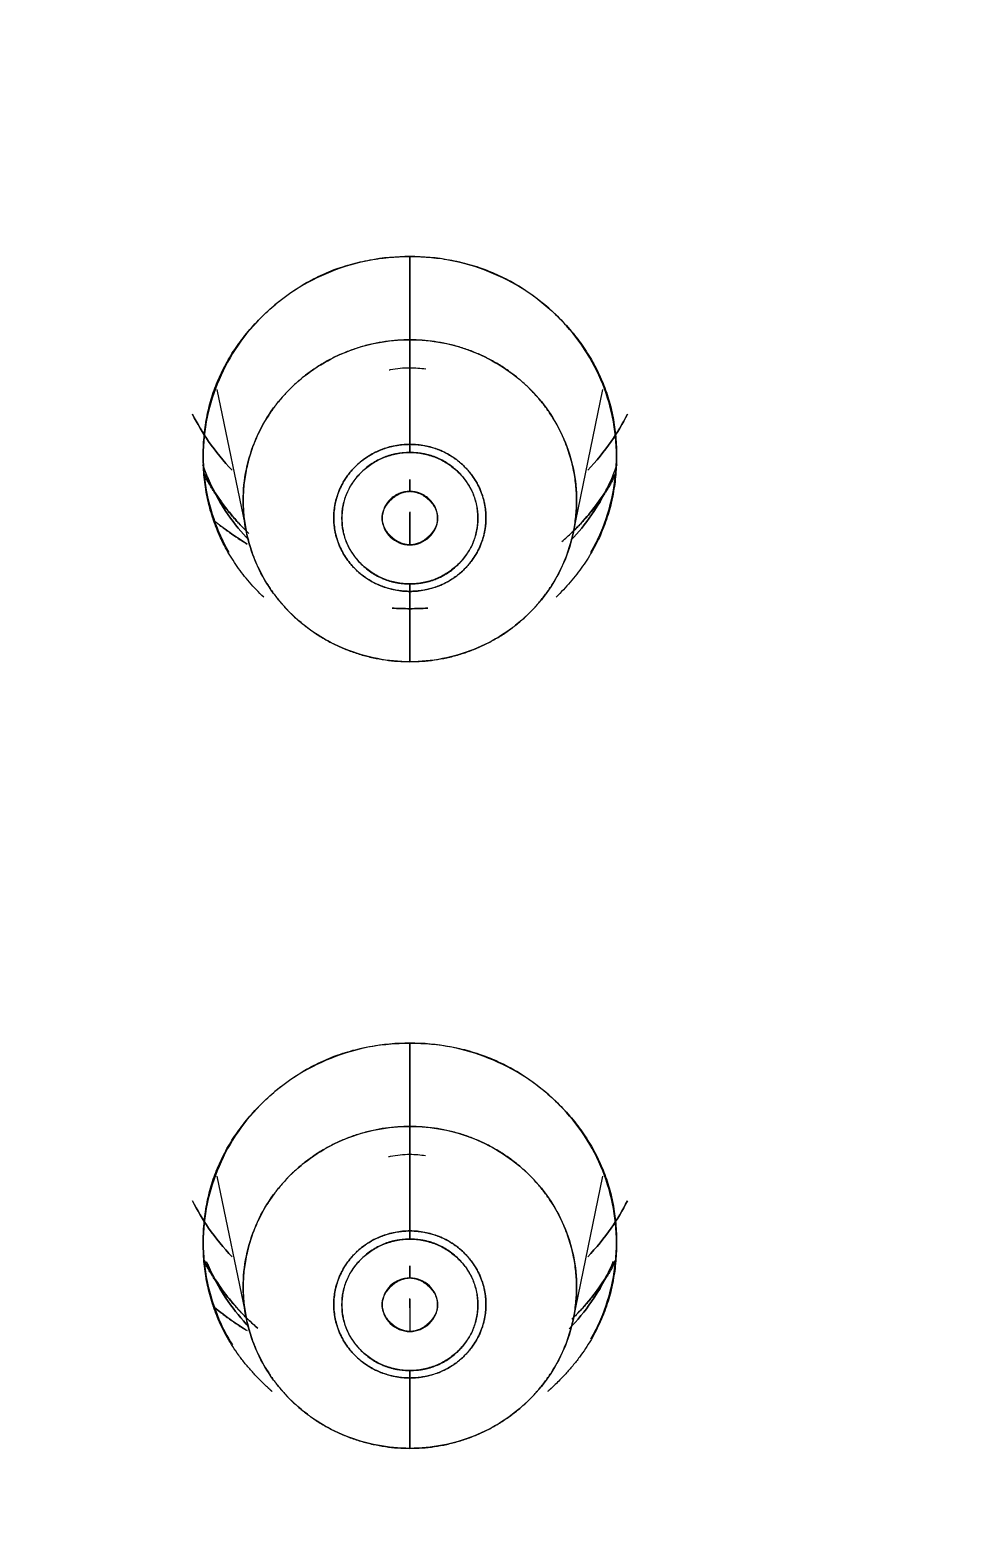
# Model space of a CAD drawing. Header units: inches. Extents: x 1105 to 1525, y -292 to 302.
# Drawn here: x 1216.62 to 1224.23, y -8.51 to 3.54 of the extents above; entities that cross this region are included whole.
import ezdxf

# ---------------------------------------------------------------- set-up
doc = ezdxf.new("R2010")
doc.units = ezdxf.units.IN
doc.header["$LTSCALE"] = 2.42
doc.header["$MEASUREMENT"] = 0
doc.header["$PDMODE"] = 3
doc.header["$PDSIZE"] = 0.3125
doc.layers.get('0').update_dxf_attribs({"linetype": 'CONTINUOUS'})
doc.layers.get('Defpoints').update_dxf_attribs({"linetype": 'CONTINUOUS'})
doc.layers.add('DIM', color=3, linetype='CONTINUOUS', lineweight=18)
doc.styles.get("Standard").update_dxf_attribs({"font": 'arial.ttf', "width": 0.8})
doc.dimstyles.new('ISO-25', dxfattribs={"dimtxt": 5, "dimasz": 2.5, "dimexe": 1.25, "dimexo": 0.625, "dimgap": 2, "dimtad": 1, "dimtih": 1, "dimtoh": 1, "dimdec": 1, "dimdsep": 46, "dimtxsty": 'Standard', "dimcen": 0, "dimclrd": 3, "dimclre": 3, "dimclrt": 4, "dimadec": 0, "dimazin": 0, "dimtfac": 1, "dimtdec": 1, "dimtmove": 0, "dimatfit": 3, "dimfxl": 1, "dimarcsym": 0})

# ---------------------------------------------------------------- blocks, each defined once
blk = doc.blocks.new('*D1')
at = {"layer": 'Defpoints', "color": 0, "transparency": 16777216}
for p in [(1211.201, 101.815), (1211.201, -172.578), (1309.638, -172.578)]:
    blk.add_point(p, dxfattribs=at)
at = {"layer": 'DIM', "color": 3, "lineweight": -2, "transparency": 16777216}
for p, q in [((1211.826, 101.815), (1310.888, 101.815)), ((1309.638, 96.815), (1309.638, -30.872)), ((1309.638, -167.578), (1309.638, -39.892)), ((1211.826, -172.578), (1310.888, -172.578))]:
    blk.add_line(p, q, dxfattribs=at)
at = {"layer": 'DIM', "color": 3, "transparency": 16777216}
for points in [[(1308.805, 96.815), (1310.472, 96.815), (1309.638, 101.815)], [(1308.805, -167.578), (1310.472, -167.578), (1309.638, -172.578)]]:
    blk.add_solid(points, dxfattribs=at)
at = {"layer": 'DIM', "color": 4, "transparency": 16777216, "insert": (1309.638, -35.382), "char_height": 5, "attachment_point": 5}
blk.add_mtext('274.4', dxfattribs=at)

msp = doc.modelspace()

# ---------------------------------------------------------------- linework, layer by layer
at = {"linetype": 'Continuous', "lineweight": 18, "extrusion": (0, 1, 0)}
for p, q in [((1218.137, 0.625), (1218.376, -0.532)), ((1221.025, -0.532), (1221.264, 0.625)), ((1219.701, -0.366), (1219.701, -0.373)), ((1219.701, -0.373), (1219.701, -0.371)), ((1218.137, -5.75), (1218.376, -6.907)), ((1221.025, -6.907), (1221.264, -5.75)), ((1219.701, -6.748), (1219.701, -6.741)), ((1219.701, -6.746), (1219.701, -6.748))]:
    msp.add_line(p, q, dxfattribs=at)
at = {"linetype": 'Continuous', "lineweight": 18}
for points, degree, knots in [([(1195.817, 93.394), (1202.015, 94.846), (1208.388, 95.111), (1213.318, 95.316), (1218.223, 94.804), (1224.622, 94.135), (1230.757, 92.275), (1238.11, 90.045), (1244.729, 86.221), (1251.525, 82.295), (1257.155, 76.908), (1262.782, 71.525), (1266.914, 64.997), (1271.044, 58.472), (1273.44, 51.181), (1275.835, 43.891), (1276.356, 36.257), (1276.877, 28.632), (1275.497, 21.105), (1274.115, 13.574), (1270.908, 6.579), (1268.052, 0.347), (1263.883, -5.15), (1257.961, -12.96), (1249.886, -18.696), (1244.869, -22.26), (1239.241, -24.844)], 2, [0, 0, 0, 0.125, 0.125, 0.1875, 0.1875, 0.25, 0.25, 0.3125, 0.3125, 0.375, 0.375, 0.4375, 0.4375, 0.5, 0.5, 0.5625, 0.5625, 0.625, 0.625, 0.6875, 0.6875, 0.75, 0.75, 0.875, 0.875, 1, 1, 1]), ([(1239.241, -24.844), (1239.945, -24.521), (1241.272, -23.883), (1243.174, -22.889), (1245.001, -21.861), (1246.885, -20.721), (1248.901, -19.401), (1251.067, -17.862), (1253.381, -16.063), (1255.852, -13.947), (1258.478, -11.445), (1261.219, -8.502), (1263.993, -5.097), (1266.701, -1.233), (1269.256, 3.091), (1271.566, 7.863), (1273.516, 12.997), (1275.013, 18.357), (1276.016, 23.822), (1276.519, 29.339), (1276.519, 34.879), (1276.016, 40.4), (1275.013, 45.856), (1273.519, 51.206), (1271.546, 56.409), (1269.108, 61.424), (1266.224, 66.213), (1262.916, 70.741), (1259.21, 74.971), (1255.137, 78.868), (1250.725, 82.407), (1245.994, 85.568), (1241.004, 88.308), (1235.91, 90.561), (1230.9, 92.3), (1226.102, 93.564), (1221.565, 94.42), (1217.342, 94.931), (1213.501, 95.163), (1210.069, 95.186), (1207.014, 95.06), (1204.285, 94.831), (1201.84, 94.532), (1199.657, 94.187), (1197.676, 93.811), (1196.425, 93.537), (1195.817, 93.394)], 3, [0, 0, 0, 0, 0.012202, 0.023189, 0.033858, 0.045296, 0.057999, 0.071972, 0.087381, 0.104481, 0.123651, 0.145097, 0.168608, 0.193819, 0.220656, 0.249232, 0.279085, 0.309194, 0.339088, 0.368937, 0.398843, 0.428755, 0.458652, 0.488547, 0.518447, 0.548347, 0.57824, 0.608136, 0.638049, 0.667943, 0.697772, 0.727718, 0.757896, 0.787508, 0.81533, 0.841142, 0.865293, 0.887639, 0.907732, 0.925508, 0.941345, 0.955585, 0.96839, 0.979913, 0.990205, 1, 1, 1, 1]), ([(1195.887, 93.19), (1196.492, 93.332), (1197.738, 93.605), (1199.71, 93.979), (1201.883, 94.322), (1204.316, 94.62), (1207.033, 94.848), (1210.074, 94.973), (1213.49, 94.95), (1217.314, 94.719), (1221.518, 94.21), (1226.034, 93.358), (1230.81, 92.1), (1235.796, 90.369), (1240.867, 88.127), (1245.834, 85.4), (1250.543, 82.252), (1254.935, 78.73), (1258.989, 74.851), (1262.678, 70.64), (1265.971, 66.134), (1268.842, 61.366), (1271.269, 56.374), (1273.233, 51.195), (1274.72, 45.87), (1275.718, 40.438), (1276.219, 34.943), (1276.219, 29.429), (1275.719, 23.937), (1274.72, 18.497), (1273.23, 13.162), (1271.289, 8.051), (1268.99, 3.302), (1266.446, -1.003), (1263.75, -4.849), (1260.989, -8.238), (1258.26, -11.168), (1255.647, -13.658), (1253.187, -15.765), (1250.884, -17.555), (1248.728, -19.088), (1246.721, -20.401), (1244.846, -21.536), (1243.027, -22.56), (1241.133, -23.549), (1239.813, -24.184), (1239.113, -24.505)], 3, [0, 0, 0, 0, 0.009795, 0.020087, 0.03161, 0.044415, 0.058655, 0.074492, 0.092268, 0.112361, 0.134707, 0.158858, 0.18467, 0.212492, 0.242104, 0.272282, 0.302228, 0.332057, 0.361951, 0.391864, 0.42176, 0.451653, 0.481553, 0.511453, 0.541348, 0.571245, 0.601157, 0.631063, 0.660912, 0.690806, 0.720915, 0.750768, 0.779344, 0.806181, 0.831392, 0.854903, 0.876349, 0.895519, 0.912619, 0.928028, 0.942001, 0.954704, 0.966142, 0.976811, 0.987798, 1, 1, 1, 1]), ([(1238.926, -24.204), (1244.594, -21.601), (1249.636, -17.993), (1253.679, -15.099), (1257.214, -11.632), (1261.748, -7.184), (1265.281, -1.952), (1269.377, 4.114), (1271.926, 10.932), (1274.313, 17.314), (1275.221, 24.04), (1276.204, 31.32), (1275.41, 38.624), (1274.478, 47.195), (1271.171, 55.203), (1268.094, 62.655), (1263.166, 69.11), (1259.017, 74.545), (1253.753, 79.002), (1248.176, 83.723), (1241.629, 87.101), (1235.346, 90.344), (1228.485, 92.185), (1218.496, 94.865), (1208.135, 94.39), (1201.98, 94.108), (1195.989, 92.705)], 2, [0, 0, 0, 0.125, 0.125, 0.1875, 0.1875, 0.25, 0.25, 0.3125, 0.3125, 0.375, 0.375, 0.4375, 0.4375, 0.5, 0.5, 0.5625, 0.5625, 0.625, 0.625, 0.6875, 0.6875, 0.75, 0.75, 0.875, 0.875, 1, 1, 1]), ([(1195.989, 92.705), (1196.681, 92.867), (1198.001, 93.154), (1199.941, 93.514), (1201.848, 93.812), (1203.864, 94.068), (1206.081, 94.278), (1208.538, 94.424), (1211.258, 94.481), (1214.287, 94.415), (1217.665, 94.179), (1221.39, 93.718), (1225.413, 92.977), (1229.663, 91.91), (1234.077, 90.476), (1238.587, 88.642), (1243.083, 86.403), (1247.409, 83.81), (1251.422, 80.959), (1255.075, 77.927), (1258.424, 74.708), (1261.577, 71.202), (1264.604, 67.271), (1267.483, 62.819), (1270.107, 57.845), (1272.33, 52.456), (1274.036, 46.829), (1275.168, 41.173), (1275.735, 35.705), (1275.811, 30.574), (1275.491, 25.797), (1274.836, 21.258), (1273.845, 16.787), (1272.478, 12.274), (1270.697, 7.727), (1268.522, 3.274), (1266.041, -0.911), (1263.375, -4.71), (1260.618, -8.09), (1257.835, -11.072), (1255.092, -13.667), (1252.471, -15.879), (1250.029, -17.736), (1247.779, -19.294), (1245.71, -20.607), (1243.81, -21.721), (1242.074, -22.664), (1240.467, -23.48), (1239.433, -23.971), (1238.926, -24.204)], 3, [0, 0, 0, 0, 0.011269, 0.021419, 0.031278, 0.041852, 0.053605, 0.066538, 0.08081, 0.096678, 0.114498, 0.1344, 0.156117, 0.179301, 0.203861, 0.229789, 0.256714, 0.283873, 0.310306, 0.335514, 0.360061, 0.38505, 0.41157, 0.440282, 0.471001, 0.502948, 0.535235, 0.566974, 0.597228, 0.625207, 0.651, 0.675617, 0.700265, 0.725877, 0.752635, 0.779868, 0.806498, 0.831609, 0.855023, 0.876985, 0.897373, 0.915773, 0.93207, 0.946569, 0.959582, 0.971263, 0.981756, 0.991115, 1, 1, 1, 1]), ([(1219.701, 1.703), (1219.591, 1.703), (1219.481, 1.693), (1219.266, 1.651), (1219.161, 1.62), (1218.958, 1.539), (1218.861, 1.489), (1218.679, 1.372), (1218.594, 1.304), (1218.439, 1.155), (1218.369, 1.072), (1218.247, 0.896), (1218.196, 0.802), (1218.112, 0.607), (1218.08, 0.505), (1218.037, 0.297), (1218.026, 0.192), (1218.026, -0.02), (1218.037, -0.126), (1218.08, -0.334), (1218.112, -0.435), (1218.177, -0.588), (1218.204, -0.642), (1218.234, -0.694)], 3, [0, 0, 0, 0, 0.094677, 0.094677, 0.189354, 0.189354, 0.28403, 0.28403, 0.378707, 0.378707, 0.473384, 0.473384, 0.568061, 0.568061, 0.662738, 0.662738, 0.757414, 0.757414, 0.852091, 0.852091, 0.946768, 0.946768, 1, 1, 1, 1]), ([(1218.516, -1.058), (1218.026, -0.585), (1218.026, 0.755), (1219.006, 1.703), (1219.701, 1.703)], 2, [0, 0, 0, 0.333319, 0.66666, 1, 1, 1]), ([(1221.167, -0.694), (1221.197, -0.642), (1221.224, -0.588), (1221.289, -0.435), (1221.321, -0.334), (1221.364, -0.126), (1221.375, -0.02), (1221.375, 0.192), (1221.364, 0.297), (1221.321, 0.505), (1221.289, 0.607), (1221.206, 0.802), (1221.154, 0.896), (1221.032, 1.072), (1220.962, 1.155), (1220.807, 1.304), (1220.722, 1.372), (1220.54, 1.489), (1220.443, 1.539), (1220.24, 1.62), (1220.135, 1.651), (1219.92, 1.693), (1219.81, 1.703), (1219.701, 1.703)], 3, [0, 0, 0, 0, 0.053232, 0.053232, 0.147909, 0.147909, 0.242586, 0.242586, 0.337262, 0.337262, 0.431939, 0.431939, 0.526616, 0.526616, 0.621293, 0.621293, 0.71597, 0.71597, 0.810646, 0.810646, 0.905323, 0.905323, 1, 1, 1, 1]), ([(1219.701, 1.703), (1220.394, 1.703), (1221.375, 0.756), (1221.375, -0.583), (1220.885, -1.058)], 2, [0, 0, 0, 0.33334, 0.666681, 1, 1, 1]), ([(1219.701, -1.581), (1219.612, -1.581), (1219.524, -1.573), (1219.35, -1.539), (1219.265, -1.514), (1219.102, -1.449), (1219.024, -1.409), (1218.877, -1.314), (1218.808, -1.259), (1218.683, -1.138), (1218.627, -1.072), (1218.528, -0.93), (1218.486, -0.854), (1218.419, -0.697), (1218.393, -0.615), (1218.358, -0.447), (1218.35, -0.362), (1218.35, -0.191), (1218.358, -0.105), (1218.393, 0.062), (1218.419, 0.144), (1218.486, 0.302), (1218.528, 0.378), (1218.627, 0.52), (1218.683, 0.586), (1218.808, 0.707), (1218.877, 0.761), (1219.024, 0.856), (1219.102, 0.896), (1219.265, 0.962), (1219.35, 0.987), (1219.524, 1.02), (1219.612, 1.028), (1219.701, 1.028)], 3, [0, 0, 0, 0, 0.0625, 0.0625, 0.125, 0.125, 0.1875, 0.1875, 0.25, 0.25, 0.3125, 0.3125, 0.375, 0.375, 0.4375, 0.4375, 0.5, 0.5, 0.5625, 0.5625, 0.625, 0.625, 0.6875, 0.6875, 0.75, 0.75, 0.8125, 0.8125, 0.875, 0.875, 0.9375, 0.9375, 1, 1, 1, 1]), ([(1219.701, 1.028), (1219.789, 1.028), (1219.877, 1.02), (1220.051, 0.987), (1220.136, 0.962), (1220.299, 0.896), (1220.377, 0.856), (1220.524, 0.761), (1220.593, 0.707), (1220.718, 0.586), (1220.775, 0.52), (1220.873, 0.378), (1220.915, 0.302), (1220.982, 0.144), (1221.008, 0.062), (1221.043, -0.105), (1221.051, -0.191), (1221.051, -0.362), (1221.043, -0.447), (1221.008, -0.615), (1220.982, -0.697), (1220.915, -0.854), (1220.873, -0.93), (1220.775, -1.072), (1220.718, -1.138), (1220.593, -1.259), (1220.524, -1.314), (1220.377, -1.409), (1220.299, -1.449), (1220.136, -1.514), (1220.051, -1.539), (1219.877, -1.573), (1219.789, -1.581), (1219.701, -1.581)], 3, [0, 0, 0, 0, 0.0625, 0.0625, 0.125, 0.125, 0.1875, 0.1875, 0.25, 0.25, 0.3125, 0.3125, 0.375, 0.375, 0.4375, 0.4375, 0.5, 0.5, 0.5625, 0.5625, 0.625, 0.625, 0.6875, 0.6875, 0.75, 0.75, 0.8125, 0.8125, 0.875, 0.875, 0.9375, 0.9375, 1, 1, 1, 1]), ([(1219.534, 0.785), (1219.537, 0.786), (1219.54, 0.786), (1219.595, 0.797), (1219.648, 0.802), (1219.701, 0.802)], 3, [0, 0, 0, 0, 0.048979, 0.048979, 1, 1, 1, 1]), ([(1217.938, 0.425), (1217.977, 0.349), (1218.021, 0.275), (1218.127, 0.122), (1218.19, 0.044), (1218.26, -0.029)], 3, [0, 0, 0, 0, 0.461241, 0.461241, 1, 1, 1, 1]), ([(1218.26, -0.029), (1218.19, 0.044), (1218.127, 0.122), (1218.021, 0.275), (1217.977, 0.349), (1217.938, 0.425)], 3, [0, 0, 0, 0, 0.538758, 0.538758, 1, 1, 1, 1]), ([(1221.141, -0.029), (1221.211, 0.044), (1221.274, 0.122), (1221.38, 0.275), (1221.424, 0.349), (1221.463, 0.425)], 3, [0, 0, 0, 0, 0.538758, 0.538758, 1, 1, 1, 1]), ([(1221.463, 0.425), (1221.424, 0.349), (1221.38, 0.275), (1221.274, 0.122), (1221.211, 0.044), (1221.141, -0.029)], 3, [0, 0, 0, 0, 0.461241, 0.461241, 1, 1, 1, 1]), ([(1219.701, 0.181), (1219.66, 0.181), (1219.62, 0.177), (1219.541, 0.162), (1219.502, 0.15), (1219.427, 0.121), (1219.391, 0.102), (1219.324, 0.059), (1219.293, 0.034), (1219.236, -0.021), (1219.21, -0.052), (1219.165, -0.116), (1219.146, -0.151), (1219.115, -0.223), (1219.104, -0.26), (1219.088, -0.337), (1219.084, -0.376), (1219.084, -0.454), (1219.088, -0.493), (1219.104, -0.569), (1219.115, -0.607), (1219.146, -0.679), (1219.165, -0.713), (1219.21, -0.778), (1219.236, -0.809), (1219.293, -0.864), (1219.324, -0.888), (1219.391, -0.932), (1219.427, -0.95), (1219.502, -0.98), (1219.541, -0.991), (1219.62, -1.007), (1219.66, -1.011), (1219.701, -1.011)], 3, [0, 0, 0, 0, 0.0625, 0.0625, 0.125, 0.125, 0.1875, 0.1875, 0.25, 0.25, 0.3125, 0.3125, 0.375, 0.375, 0.4375, 0.4375, 0.5, 0.5, 0.5625, 0.5625, 0.625, 0.625, 0.6875, 0.6875, 0.75, 0.75, 0.8125, 0.8125, 0.875, 0.875, 0.9375, 0.9375, 1, 1, 1, 1]), ([(1219.701, -1.011), (1219.741, -1.011), (1219.781, -1.007), (1219.86, -0.991), (1219.899, -0.98), (1219.974, -0.95), (1220.01, -0.932), (1220.077, -0.888), (1220.108, -0.864), (1220.165, -0.809), (1220.191, -0.778), (1220.236, -0.713), (1220.255, -0.679), (1220.286, -0.607), (1220.297, -0.569), (1220.313, -0.493), (1220.317, -0.454), (1220.317, -0.376), (1220.313, -0.337), (1220.297, -0.26), (1220.286, -0.223), (1220.255, -0.151), (1220.236, -0.116), (1220.191, -0.052), (1220.165, -0.021), (1220.108, 0.034), (1220.077, 0.059), (1220.01, 0.102), (1219.974, 0.121), (1219.899, 0.15), (1219.86, 0.162), (1219.781, 0.177), (1219.741, 0.181), (1219.701, 0.181)], 3, [0, 0, 0, 0, 0.0625, 0.0625, 0.125, 0.125, 0.1875, 0.1875, 0.25, 0.25, 0.3125, 0.3125, 0.375, 0.375, 0.4375, 0.4375, 0.5, 0.5, 0.5625, 0.5625, 0.625, 0.625, 0.6875, 0.6875, 0.75, 0.75, 0.8125, 0.8125, 0.875, 0.875, 0.9375, 0.9375, 1, 1, 1, 1]), ([(1218.021, 0.018), (1218.034, -0.02), (1218.049, -0.058), (1218.109, -0.199), (1218.164, -0.298), (1218.279, -0.464), (1218.335, -0.533), (1218.396, -0.597)], 3, [0, 0, 0, 0, 0.169523, 0.169523, 0.635887, 0.635887, 1, 1, 1, 1]), ([(1219.701, -0.95), (1219.664, -0.95), (1219.628, -0.946), (1219.558, -0.933), (1219.523, -0.923), (1219.456, -0.896), (1219.424, -0.879), (1219.365, -0.841), (1219.337, -0.819), (1219.286, -0.769), (1219.263, -0.742), (1219.223, -0.684), (1219.205, -0.654), (1219.178, -0.589), (1219.167, -0.556), (1219.153, -0.487), (1219.15, -0.453), (1219.15, -0.383), (1219.153, -0.348), (1219.167, -0.28), (1219.178, -0.246), (1219.205, -0.182), (1219.223, -0.151), (1219.263, -0.093), (1219.286, -0.066), (1219.337, -0.017), (1219.365, 0.005), (1219.424, 0.044), (1219.456, 0.06), (1219.523, 0.087), (1219.558, 0.097), (1219.628, 0.111), (1219.664, 0.114), (1219.701, 0.114)], 3, [0, 0, 0, 0, 0.0625, 0.0625, 0.125, 0.125, 0.1875, 0.1875, 0.25, 0.25, 0.3125, 0.3125, 0.375, 0.375, 0.4375, 0.4375, 0.5, 0.5, 0.5625, 0.5625, 0.625, 0.625, 0.6875, 0.6875, 0.75, 0.75, 0.8125, 0.8125, 0.875, 0.875, 0.9375, 0.9375, 1, 1, 1, 1]), ([(1219.701, 0.114), (1219.737, 0.114), (1219.773, 0.111), (1219.843, 0.097), (1219.878, 0.087), (1219.945, 0.06), (1219.977, 0.044), (1220.036, 0.005), (1220.064, -0.017), (1220.115, -0.066), (1220.138, -0.093), (1220.178, -0.151), (1220.196, -0.182), (1220.223, -0.246), (1220.234, -0.28), (1220.248, -0.348), (1220.251, -0.383), (1220.251, -0.453), (1220.248, -0.487), (1220.234, -0.556), (1220.223, -0.589), (1220.196, -0.654), (1220.178, -0.684), (1220.138, -0.742), (1220.115, -0.769), (1220.064, -0.819), (1220.036, -0.841), (1219.977, -0.879), (1219.945, -0.896), (1219.878, -0.923), (1219.843, -0.933), (1219.773, -0.946), (1219.737, -0.95), (1219.701, -0.95)], 3, [0, 0, 0, 0, 0.0625, 0.0625, 0.125, 0.125, 0.1875, 0.1875, 0.25, 0.25, 0.3125, 0.3125, 0.375, 0.375, 0.4375, 0.4375, 0.5, 0.5, 0.5625, 0.5625, 0.625, 0.625, 0.6875, 0.6875, 0.75, 0.75, 0.8125, 0.8125, 0.875, 0.875, 0.9375, 0.9375, 1, 1, 1, 1]), ([(1221.005, -0.597), (1221.066, -0.533), (1221.122, -0.464), (1221.237, -0.298), (1221.292, -0.199), (1221.352, -0.058), (1221.367, -0.02), (1221.38, 0.018)], 3, [0, 0, 0, 0, 0.364114, 0.364114, 0.830477, 0.830477, 1, 1, 1, 1]), ([(1218.035, -0.058), (1218.071, -0.129), (1218.112, -0.197), (1218.225, -0.36), (1218.303, -0.452), (1218.391, -0.537), (1218.393, -0.539), (1218.395, -0.541)], 3, [0, 0, 0, 0, 0.396762, 0.396762, 0.98543, 0.98543, 1, 1, 1, 1]), ([(1218.396, -0.597), (1218.335, -0.533), (1218.279, -0.464), (1218.164, -0.298), (1218.109, -0.199), (1218.06, -0.083), (1218.054, -0.07), (1218.049, -0.056)], 3, [0, 0, 0, 0, 0.409359, 0.409359, 0.933675, 0.933675, 1, 1, 1, 1]), ([(1220.933, -0.607), (1220.96, -0.583), (1220.987, -0.559), (1221.098, -0.452), (1221.176, -0.36), (1221.288, -0.198), (1221.329, -0.13), (1221.365, -0.06)], 3, [0, 0, 0, 0, 0.152359, 0.152359, 0.661071, 0.661071, 1, 1, 1, 1]), ([(1221.347, -0.068), (1221.344, -0.077), (1221.34, -0.087), (1221.292, -0.199), (1221.237, -0.298), (1221.122, -0.464), (1221.066, -0.533), (1221.005, -0.597)], 3, [0, 0, 0, 0, 0.047728, 0.047728, 0.582487, 0.582487, 1, 1, 1, 1]), ([(1219.701, -0.634), (1219.62, -0.633), (1219.477, -0.499), (1219.476, -0.417), (1219.475, -0.339), (1219.549, -0.268), (1219.618, -0.201), (1219.701, -0.2)], 2, [0, 0, 0, 0.25, 0.5, 0.5, 0.75, 0.75, 1, 1, 1]), ([(1219.701, -0.2), (1219.671, -0.2), (1219.642, -0.206), (1219.587, -0.229), (1219.562, -0.245), (1219.521, -0.285), (1219.504, -0.309), (1219.482, -0.361), (1219.476, -0.39), (1219.476, -0.446), (1219.482, -0.474), (1219.505, -0.526), (1219.521, -0.55), (1219.563, -0.59), (1219.588, -0.606), (1219.642, -0.628), (1219.671, -0.634), (1219.701, -0.634)], 3, [0, 0, 0, 0, 0.125, 0.125, 0.25, 0.25, 0.375, 0.375, 0.5, 0.5, 0.625, 0.625, 0.75, 0.75, 0.875, 0.875, 1, 1, 1, 1]), ([(1219.701, -0.2), (1219.781, -0.201), (1219.924, -0.335), (1219.925, -0.417), (1219.926, -0.496), (1219.852, -0.566), (1219.783, -0.633), (1219.701, -0.634)], 2, [0, 0, 0, 0.25, 0.5, 0.5, 0.75, 0.75, 1, 1, 1]), ([(1219.701, -0.634), (1219.73, -0.634), (1219.759, -0.628), (1219.813, -0.606), (1219.838, -0.59), (1219.88, -0.55), (1219.896, -0.526), (1219.919, -0.474), (1219.925, -0.446), (1219.925, -0.39), (1219.919, -0.361), (1219.897, -0.309), (1219.88, -0.285), (1219.839, -0.245), (1219.814, -0.229), (1219.759, -0.206), (1219.73, -0.2), (1219.701, -0.2)], 3, [0, 0, 0, 0, 0.125, 0.125, 0.25, 0.25, 0.375, 0.375, 0.5, 0.5, 0.625, 0.625, 0.75, 0.75, 0.875, 0.875, 1, 1, 1, 1]), ([(1218.381, -0.627), (1218.365, -0.617), (1218.349, -0.607), (1218.253, -0.545), (1218.177, -0.489), (1218.103, -0.429)], 3, [0, 0, 0, 0, 0.165093, 0.165093, 1, 1, 1, 1]), ([(1219.701, -1.151), (1219.701, -1.145), (1219.701, -1.141), (1219.701, -1.14), (1219.701, -1.142), (1219.701, -1.148), (1219.701, -1.148), (1219.701, -1.148)], 3, [0, 0, 0, 0, 0.499995, 0.499995, 0.99999, 0.99999, 1, 1, 1, 1]), ([(1219.701, -1.148), (1219.701, -1.148), (1219.701, -1.148), (1219.701, -1.142), (1219.701, -1.14), (1219.701, -1.141), (1219.701, -1.145), (1219.701, -1.151)], 3, [0, 0, 0, 0, 0.00001, 0.00001, 0.500005, 0.500005, 1, 1, 1, 1]), ([(1219.701, -4.672), (1219.591, -4.672), (1219.481, -4.682), (1219.266, -4.724), (1219.161, -4.755), (1218.958, -4.836), (1218.861, -4.886), (1218.679, -5.003), (1218.594, -5.071), (1218.439, -5.221), (1218.369, -5.303), (1218.247, -5.479), (1218.196, -5.573), (1218.112, -5.768), (1218.08, -5.87), (1218.037, -6.078), (1218.026, -6.184), (1218.026, -6.395), (1218.037, -6.501), (1218.08, -6.709), (1218.112, -6.811), (1218.185, -6.981), (1218.221, -7.051), (1218.263, -7.118)], 3, [0, 0, 0, 0, 0.093112, 0.093112, 0.186224, 0.186224, 0.279336, 0.279336, 0.372448, 0.372448, 0.46556, 0.46556, 0.558672, 0.558672, 0.651784, 0.651784, 0.744896, 0.744896, 0.838008, 0.838008, 0.93112, 0.93112, 1, 1, 1, 1]), ([(1218.584, -7.495), (1218.55, -7.465), (1218.026, -6.96), (1218.026, -5.62), (1219.006, -4.672), (1219.701, -4.672)], 2, [0, 0, 0, 0.022144, 0.348096, 0.674048, 1, 1, 1]), ([(1221.167, -7.069), (1221.197, -7.017), (1221.224, -6.963), (1221.289, -6.811), (1221.321, -6.709), (1221.364, -6.501), (1221.375, -6.395), (1221.375, -6.184), (1221.364, -6.078), (1221.321, -5.87), (1221.289, -5.768), (1221.206, -5.573), (1221.154, -5.479), (1221.032, -5.303), (1220.962, -5.221), (1220.807, -5.071), (1220.722, -5.003), (1220.54, -4.886), (1220.443, -4.836), (1220.24, -4.755), (1220.135, -4.724), (1219.92, -4.682), (1219.81, -4.672), (1219.701, -4.672)], 3, [0, 0, 0, 0, 0.053232, 0.053232, 0.147909, 0.147909, 0.242586, 0.242586, 0.337262, 0.337262, 0.431939, 0.431939, 0.526616, 0.526616, 0.621293, 0.621293, 0.71597, 0.71597, 0.810646, 0.810646, 0.905323, 0.905323, 1, 1, 1, 1]), ([(1219.701, -4.672), (1220.394, -4.672), (1221.375, -5.619), (1221.375, -6.958), (1220.851, -7.465), (1220.817, -7.495)], 2, [0, 0, 0, 0.325952, 0.651904, 0.977856, 1, 1, 1]), ([(1219.701, -7.956), (1219.612, -7.956), (1219.524, -7.948), (1219.35, -7.914), (1219.265, -7.889), (1219.102, -7.824), (1219.024, -7.784), (1218.877, -7.689), (1218.808, -7.634), (1218.683, -7.514), (1218.627, -7.447), (1218.528, -7.305), (1218.486, -7.23), (1218.419, -7.072), (1218.393, -6.99), (1218.358, -6.822), (1218.35, -6.737), (1218.35, -6.566), (1218.358, -6.481), (1218.393, -6.313), (1218.419, -6.231), (1218.486, -6.073), (1218.528, -5.997), (1218.627, -5.855), (1218.683, -5.789), (1218.808, -5.668), (1218.877, -5.614), (1219.024, -5.519), (1219.102, -5.479), (1219.265, -5.413), (1219.35, -5.388), (1219.524, -5.355), (1219.612, -5.347), (1219.701, -5.347)], 3, [0, 0, 0, 0, 0.0625, 0.0625, 0.125, 0.125, 0.1875, 0.1875, 0.25, 0.25, 0.3125, 0.3125, 0.375, 0.375, 0.4375, 0.4375, 0.5, 0.5, 0.5625, 0.5625, 0.625, 0.625, 0.6875, 0.6875, 0.75, 0.75, 0.8125, 0.8125, 0.875, 0.875, 0.9375, 0.9375, 1, 1, 1, 1]), ([(1219.701, -5.347), (1219.789, -5.347), (1219.877, -5.355), (1220.051, -5.388), (1220.136, -5.413), (1220.299, -5.479), (1220.377, -5.519), (1220.524, -5.614), (1220.593, -5.668), (1220.718, -5.789), (1220.775, -5.855), (1220.873, -5.997), (1220.915, -6.073), (1220.982, -6.231), (1221.008, -6.313), (1221.043, -6.481), (1221.051, -6.566), (1221.051, -6.737), (1221.043, -6.822), (1221.008, -6.99), (1220.982, -7.072), (1220.915, -7.23), (1220.873, -7.305), (1220.775, -7.447), (1220.718, -7.514), (1220.593, -7.634), (1220.524, -7.689), (1220.377, -7.784), (1220.299, -7.824), (1220.136, -7.889), (1220.051, -7.914), (1219.877, -7.948), (1219.789, -7.956), (1219.701, -7.956)], 3, [0, 0, 0, 0, 0.0625, 0.0625, 0.125, 0.125, 0.1875, 0.1875, 0.25, 0.25, 0.3125, 0.3125, 0.375, 0.375, 0.4375, 0.4375, 0.5, 0.5, 0.5625, 0.5625, 0.625, 0.625, 0.6875, 0.6875, 0.75, 0.75, 0.8125, 0.8125, 0.875, 0.875, 0.9375, 0.9375, 1, 1, 1, 1]), ([(1219.526, -5.592), (1219.531, -5.591), (1219.537, -5.589), (1219.595, -5.578), (1219.648, -5.573), (1219.701, -5.573)], 3, [0, 0, 0, 0, 0.097676, 0.097676, 1, 1, 1, 1]), ([(1217.938, -5.95), (1217.977, -6.026), (1218.021, -6.1), (1218.127, -6.253), (1218.19, -6.331), (1218.26, -6.404)], 3, [0, 0, 0, 0, 0.461241, 0.461241, 1, 1, 1, 1]), ([(1218.26, -6.404), (1218.19, -6.331), (1218.127, -6.253), (1218.021, -6.1), (1217.977, -6.026), (1217.938, -5.95)], 3, [0, 0, 0, 0, 0.538758, 0.538758, 1, 1, 1, 1]), ([(1221.141, -6.404), (1221.211, -6.331), (1221.274, -6.253), (1221.38, -6.1), (1221.424, -6.026), (1221.463, -5.95)], 3, [0, 0, 0, 0, 0.538758, 0.538758, 1, 1, 1, 1]), ([(1221.463, -5.95), (1221.424, -6.026), (1221.38, -6.1), (1221.274, -6.253), (1221.211, -6.331), (1221.141, -6.404)], 3, [0, 0, 0, 0, 0.461241, 0.461241, 1, 1, 1, 1]), ([(1219.701, -6.194), (1219.66, -6.194), (1219.62, -6.198), (1219.541, -6.213), (1219.502, -6.225), (1219.427, -6.255), (1219.391, -6.273), (1219.324, -6.316), (1219.293, -6.341), (1219.236, -6.396), (1219.21, -6.427), (1219.165, -6.491), (1219.146, -6.526), (1219.115, -6.598), (1219.104, -6.636), (1219.088, -6.712), (1219.084, -6.751), (1219.084, -6.829), (1219.088, -6.868), (1219.104, -6.944), (1219.115, -6.982), (1219.146, -7.054), (1219.165, -7.089), (1219.21, -7.153), (1219.236, -7.184), (1219.293, -7.239), (1219.324, -7.264), (1219.391, -7.307), (1219.427, -7.325), (1219.502, -7.355), (1219.541, -7.367), (1219.62, -7.382), (1219.66, -7.386), (1219.701, -7.386)], 3, [0, 0, 0, 0, 0.0625, 0.0625, 0.125, 0.125, 0.1875, 0.1875, 0.25, 0.25, 0.3125, 0.3125, 0.375, 0.375, 0.4375, 0.4375, 0.5, 0.5, 0.5625, 0.5625, 0.625, 0.625, 0.6875, 0.6875, 0.75, 0.75, 0.8125, 0.8125, 0.875, 0.875, 0.9375, 0.9375, 1, 1, 1, 1]), ([(1219.701, -7.325), (1219.664, -7.325), (1219.628, -7.321), (1219.558, -7.308), (1219.523, -7.298), (1219.456, -7.271), (1219.424, -7.255), (1219.365, -7.216), (1219.337, -7.194), (1219.286, -7.144), (1219.263, -7.117), (1219.223, -7.059), (1219.205, -7.029), (1219.178, -6.964), (1219.167, -6.931), (1219.153, -6.863), (1219.15, -6.828), (1219.15, -6.758), (1219.153, -6.723), (1219.167, -6.655), (1219.178, -6.621), (1219.205, -6.557), (1219.223, -6.526), (1219.263, -6.468), (1219.286, -6.441), (1219.337, -6.392), (1219.365, -6.37), (1219.424, -6.331), (1219.456, -6.315), (1219.523, -6.288), (1219.558, -6.278), (1219.628, -6.264), (1219.664, -6.261), (1219.701, -6.261)], 3, [0, 0, 0, 0, 0.0625, 0.0625, 0.125, 0.125, 0.1875, 0.1875, 0.25, 0.25, 0.3125, 0.3125, 0.375, 0.375, 0.4375, 0.4375, 0.5, 0.5, 0.5625, 0.5625, 0.625, 0.625, 0.6875, 0.6875, 0.75, 0.75, 0.8125, 0.8125, 0.875, 0.875, 0.9375, 0.9375, 1, 1, 1, 1]), ([(1219.701, -7.386), (1219.741, -7.386), (1219.781, -7.382), (1219.86, -7.367), (1219.899, -7.355), (1219.974, -7.325), (1220.01, -7.307), (1220.077, -7.264), (1220.108, -7.239), (1220.165, -7.184), (1220.191, -7.153), (1220.236, -7.089), (1220.255, -7.054), (1220.286, -6.982), (1220.297, -6.944), (1220.313, -6.868), (1220.317, -6.829), (1220.317, -6.751), (1220.313, -6.712), (1220.297, -6.636), (1220.286, -6.598), (1220.255, -6.526), (1220.236, -6.491), (1220.191, -6.427), (1220.165, -6.396), (1220.108, -6.341), (1220.077, -6.316), (1220.01, -6.273), (1219.974, -6.255), (1219.899, -6.225), (1219.86, -6.213), (1219.781, -6.198), (1219.741, -6.194), (1219.701, -6.194)], 3, [0, 0, 0, 0, 0.0625, 0.0625, 0.125, 0.125, 0.1875, 0.1875, 0.25, 0.25, 0.3125, 0.3125, 0.375, 0.375, 0.4375, 0.4375, 0.5, 0.5, 0.5625, 0.5625, 0.625, 0.625, 0.6875, 0.6875, 0.75, 0.75, 0.8125, 0.8125, 0.875, 0.875, 0.9375, 0.9375, 1, 1, 1, 1]), ([(1219.701, -6.261), (1219.737, -6.261), (1219.773, -6.264), (1219.843, -6.278), (1219.878, -6.288), (1219.945, -6.315), (1219.977, -6.331), (1220.036, -6.37), (1220.064, -6.392), (1220.115, -6.441), (1220.138, -6.468), (1220.178, -6.526), (1220.196, -6.557), (1220.223, -6.621), (1220.234, -6.655), (1220.248, -6.723), (1220.251, -6.758), (1220.251, -6.828), (1220.248, -6.863), (1220.234, -6.931), (1220.223, -6.964), (1220.196, -7.029), (1220.178, -7.059), (1220.138, -7.117), (1220.115, -7.144), (1220.064, -7.194), (1220.036, -7.216), (1219.977, -7.255), (1219.945, -7.271), (1219.878, -7.298), (1219.843, -7.308), (1219.773, -7.321), (1219.737, -7.325), (1219.701, -7.325)], 3, [0, 0, 0, 0, 0.0625, 0.0625, 0.125, 0.125, 0.1875, 0.1875, 0.25, 0.25, 0.3125, 0.3125, 0.375, 0.375, 0.4375, 0.4375, 0.5, 0.5, 0.5625, 0.5625, 0.625, 0.625, 0.6875, 0.6875, 0.75, 0.75, 0.8125, 0.8125, 0.875, 0.875, 0.9375, 0.9375, 1, 1, 1, 1]), ([(1218.035, -6.433), (1218.071, -6.504), (1218.112, -6.572), (1218.225, -6.736), (1218.303, -6.827), (1218.414, -6.935), (1218.441, -6.959), (1218.468, -6.982)], 3, [0, 0, 0, 0, 0.341524, 0.341524, 0.848238, 0.848238, 1, 1, 1, 1]), ([(1218.468, -6.982), (1218.427, -6.947), (1218.17, -6.698), (1218.039, -6.452)], 2, [0, 0, 0, 0.151001, 1, 1, 1]), ([(1218.054, -6.444), (1218.057, -6.453), (1218.061, -6.462), (1218.109, -6.574), (1218.164, -6.674), (1218.279, -6.839), (1218.335, -6.908), (1218.396, -6.973)], 3, [0, 0, 0, 0, 0.04709, 0.04709, 0.582208, 0.582208, 1, 1, 1, 1]), ([(1218.396, -6.973), (1218.335, -6.908), (1218.279, -6.839), (1218.164, -6.674), (1218.109, -6.574), (1218.061, -6.462), (1218.057, -6.453), (1218.054, -6.444)], 3, [0, 0, 0, 0, 0.417793, 0.417793, 0.95291, 0.95291, 1, 1, 1, 1]), ([(1220.991, -6.987), (1221.058, -6.919), (1221.118, -6.845), (1221.237, -6.674), (1221.292, -6.574), (1221.34, -6.462), (1221.344, -6.453), (1221.347, -6.443)], 3, [0, 0, 0, 0, 0.435329, 0.435329, 0.953732, 0.953732, 1, 1, 1, 1]), ([(1221.347, -6.443), (1221.344, -6.453), (1221.34, -6.462), (1221.292, -6.574), (1221.237, -6.674), (1221.118, -6.845), (1221.058, -6.919), (1220.991, -6.987)], 3, [0, 0, 0, 0, 0.046268, 0.046268, 0.564672, 0.564672, 1, 1, 1, 1]), ([(1221.013, -6.909), (1221.099, -6.826), (1221.176, -6.735), (1221.288, -6.573), (1221.329, -6.505), (1221.365, -6.435)], 3, [0, 0, 0, 0, 0.599369, 0.599369, 1, 1, 1, 1]), ([(1219.701, -6.575), (1219.671, -6.576), (1219.642, -6.582), (1219.587, -6.604), (1219.562, -6.62), (1219.521, -6.66), (1219.504, -6.684), (1219.482, -6.736), (1219.476, -6.765), (1219.476, -6.821), (1219.482, -6.849), (1219.505, -6.901), (1219.521, -6.925), (1219.563, -6.965), (1219.588, -6.981), (1219.642, -7.003), (1219.671, -7.009), (1219.701, -7.009)], 3, [0, 0, 0, 0, 0.125, 0.125, 0.25, 0.25, 0.375, 0.375, 0.5, 0.5, 0.625, 0.625, 0.75, 0.75, 0.875, 0.875, 1, 1, 1, 1]), ([(1219.701, -7.009), (1219.62, -7.008), (1219.477, -6.875), (1219.476, -6.792), (1219.475, -6.714), (1219.549, -6.643), (1219.618, -6.576), (1219.701, -6.575)], 2, [0, 0, 0, 0.25, 0.5, 0.5, 0.75, 0.75, 1, 1, 1]), ([(1219.701, -7.009), (1219.73, -7.009), (1219.759, -7.003), (1219.813, -6.981), (1219.838, -6.965), (1219.88, -6.925), (1219.896, -6.901), (1219.919, -6.849), (1219.925, -6.821), (1219.925, -6.765), (1219.919, -6.736), (1219.897, -6.684), (1219.88, -6.66), (1219.839, -6.62), (1219.814, -6.604), (1219.759, -6.582), (1219.73, -6.576), (1219.701, -6.575)], 3, [0, 0, 0, 0, 0.125, 0.125, 0.25, 0.25, 0.375, 0.375, 0.5, 0.5, 0.625, 0.625, 0.75, 0.75, 0.875, 0.875, 1, 1, 1, 1]), ([(1219.701, -6.575), (1219.781, -6.576), (1219.924, -6.71), (1219.925, -6.792), (1219.926, -6.871), (1219.852, -6.941), (1219.783, -7.008), (1219.701, -7.009)], 2, [0, 0, 0, 0.25, 0.5, 0.5, 0.75, 0.75, 1, 1, 1]), ([(1218.381, -7.002), (1218.365, -6.992), (1218.349, -6.982), (1218.253, -6.92), (1218.177, -6.864), (1218.103, -6.804)], 3, [0, 0, 0, 0, 0.165093, 0.165093, 1, 1, 1, 1]), ([(1219.701, -7.527), (1219.701, -7.52), (1219.701, -7.516), (1219.701, -7.515), (1219.701, -7.517), (1219.701, -7.523), (1219.701, -7.523), (1219.701, -7.523)], 3, [0, 0, 0, 0, 0.499995, 0.499995, 0.99999, 0.99999, 1, 1, 1, 1]), ([(1219.701, -7.523), (1219.701, -7.523), (1219.701, -7.523), (1219.701, -7.517), (1219.701, -7.515), (1219.701, -7.516), (1219.701, -7.52), (1219.701, -7.527)], 3, [0, 0, 0, 0, 0.00001, 0.00001, 0.500005, 0.500005, 1, 1, 1, 1])]:
    msp.add_open_spline(points, degree=degree, knots=knots, dxfattribs=at)
for points, degree in [([(1219.701, 1.028), (1219.701, 1.253), (1219.701, 1.478), (1219.701, 1.703)], 3), ([(1219.701, 1.703), (1219.701, 1.478), (1219.701, 1.253), (1219.701, 1.028)], 3), ([(1219.701, 0.802), (1219.744, 0.802), (1219.788, 0.798), (1219.831, 0.792)], 3), ([(1219.701, 0.114), (1219.701, 0.136), (1219.701, 0.158), (1219.701, 0.181)], 3), ([(1219.701, 0.181), (1219.701, 0.158), (1219.701, 0.136), (1219.701, 0.114)], 3), ([(1219.701, 0.114), (1219.473, 0.114), (1219.15, -0.197), (1219.149, -0.637), (1219.472, -0.95), (1219.701, -0.95)], 2), ([(1219.701, -0.95), (1219.928, -0.95), (1220.251, -0.639), (1220.252, -0.198), (1219.929, 0.114), (1219.701, 0.114)], 2), ([(1218.388, -0.534), (1218.17, -0.323), (1218.039, -0.076)], 2), ([(1219.701, -0.2), (1219.701, -0.168), (1219.701, -0.135), (1219.701, -0.103)], 3), ([(1219.701, -0.103), (1219.701, -0.135), (1219.701, -0.168), (1219.701, -0.2)], 3), ([(1221.362, -0.076), (1221.232, -0.323), (1221.013, -0.535)], 2), ([(1218.103, -0.429), (1218.235, -0.538), (1218.381, -0.627)], 2), ([(1219.701, -0.373), (1219.701, -0.417), (1219.701, -0.504), (1219.701, -0.591), (1219.701, -0.634)], 3), ([(1219.701, -0.634), (1219.701, -0.591), (1219.701, -0.504), (1219.701, -0.417), (1219.701, -0.373)], 3), ([(1219.701, -1.011), (1219.701, -0.992), (1219.701, -0.971), (1219.701, -0.95)], 3), ([(1219.701, -0.95), (1219.701, -0.971), (1219.701, -0.992), (1219.701, -1.011)], 3), ([(1219.556, -1.146), (1219.604, -1.15), (1219.652, -1.151), (1219.701, -1.151)], 3), ([(1219.701, -1.151), (1219.652, -1.151), (1219.604, -1.15), (1219.556, -1.146)], 3), ([(1219.701, -1.151), (1219.749, -1.151), (1219.797, -1.15), (1219.845, -1.146)], 3), ([(1219.845, -1.146), (1219.797, -1.15), (1219.749, -1.151), (1219.701, -1.151)], 3), ([(1219.701, -4.672), (1219.701, -4.897), (1219.701, -5.122), (1219.701, -5.347)], 3), ([(1219.701, -5.347), (1219.701, -5.122), (1219.701, -4.897), (1219.701, -4.672)], 3), ([(1219.701, -5.573), (1219.743, -5.573), (1219.786, -5.577), (1219.828, -5.583)], 3), ([(1219.701, -6.261), (1219.473, -6.261), (1219.15, -6.572), (1219.149, -7.012), (1219.472, -7.325), (1219.701, -7.325)], 2), ([(1219.701, -6.261), (1219.701, -6.239), (1219.701, -6.217), (1219.701, -6.194)], 3), ([(1219.701, -6.194), (1219.701, -6.217), (1219.701, -6.239), (1219.701, -6.261)], 3), ([(1219.701, -7.325), (1219.928, -7.325), (1220.251, -7.014), (1220.252, -6.573), (1219.929, -6.261), (1219.701, -6.261)], 2), ([(1219.701, -6.478), (1219.701, -6.511), (1219.701, -6.543), (1219.701, -6.575)], 3), ([(1219.701, -6.575), (1219.701, -6.543), (1219.701, -6.511), (1219.701, -6.478)], 3), ([(1221.362, -6.451), (1221.232, -6.697), (1221.013, -6.909)], 2), ([(1218.103, -6.804), (1218.235, -6.913), (1218.381, -7.002)], 2), ([(1219.701, -6.817), (1219.701, -6.794), (1219.701, -6.771), (1219.701, -6.748)], 3), ([(1219.701, -6.748), (1219.701, -6.792), (1219.701, -6.879), (1219.701, -6.966), (1219.701, -7.009)], 3), ([(1219.701, -7.386), (1219.701, -7.367), (1219.701, -7.346), (1219.701, -7.325)], 3), ([(1219.701, -7.325), (1219.701, -7.346), (1219.701, -7.367), (1219.701, -7.386)], 3)]:
    msp.add_open_spline(points, degree=degree, dxfattribs=at)
for points, weights in [([(1219.701, 1.028), (1218.864, 1.028), (1218.35, 0.444), (1218.35, -0.276), (1218.35, -0.996), (1218.864, -1.581), (1219.701, -1.581)], [1.07658400383, 0.9418494422, 1.05653471293, 1.42063981603, 1.05653471293, 0.9418494422, 1.07658400383]), ([(1219.701, -1.581), (1220.537, -1.581), (1221.051, -0.996), (1221.051, -0.276), (1221.051, 0.444), (1220.537, 1.028), (1219.701, 1.028)], [1.07658400383, 0.941849442199, 1.05653471293, 1.42063981603, 1.05653471293, 0.941849442199, 1.07658400383]), ([(1219.701, -1.011), (1219.319, -1.011), (1219.084, -0.744), (1219.084, -0.415), (1219.084, -0.086), (1219.319, 0.181), (1219.701, 0.181)], [1.07658400383, 0.9418494422, 1.05653471293, 1.42063981603, 1.05653471293, 0.9418494422, 1.07658400383]), ([(1219.701, 0.181), (1220.082, 0.181), (1220.317, -0.086), (1220.317, -0.415), (1220.317, -0.744), (1220.082, -1.011), (1219.701, -1.011)], [1.07658400383, 0.9418494422, 1.05653471293, 1.42063981603, 1.05653471293, 0.9418494422, 1.07658400383]), ([(1219.701, -5.347), (1218.864, -5.347), (1218.35, -5.931), (1218.35, -6.651), (1218.35, -7.371), (1218.864, -7.956), (1219.701, -7.956)], [1.07658400383, 0.9418494422, 1.05653471293, 1.42063981603, 1.05653471293, 0.9418494422, 1.07658400383]), ([(1219.701, -7.956), (1220.537, -7.956), (1221.051, -7.371), (1221.051, -6.651), (1221.051, -5.931), (1220.537, -5.347), (1219.701, -5.347)], [1.07658400383, 0.9418494422, 1.05653471293, 1.42063981603, 1.05653471293, 0.9418494422, 1.07658400383]), ([(1219.701, -7.386), (1219.319, -7.386), (1219.084, -7.119), (1219.084, -6.79), (1219.084, -6.461), (1219.319, -6.194), (1219.701, -6.194)], [1.07658400383, 0.9418494422, 1.05653471293, 1.42063981603, 1.05653471293, 0.9418494422, 1.07658400383]), ([(1219.701, -6.194), (1220.082, -6.194), (1220.317, -6.461), (1220.317, -6.79), (1220.317, -7.119), (1220.082, -7.386), (1219.701, -7.386)], [1.07658400383, 0.9418494422, 1.05653471293, 1.42063981603, 1.05653471293, 0.9418494422, 1.07658400383])]:
    msp.add_rational_spline(points, weights, degree=3, knots=[0, 0, 0, 0, 0.5, 0.5, 0.5, 1, 1, 1, 1], dxfattribs=at)
for points, weights in [([(1219.701, 1.028), (1219.701, 0.783), (1219.701, 0.492), (1219.701, 0.181)], [1.07658400383, 1.04568796523, 1.04568796523, 1.07658400384]), ([(1219.701, 0.181), (1219.701, 0.492), (1219.701, 0.783), (1219.701, 1.028)], [1.07658400384, 1.04568796523, 1.04568796523, 1.07658400383]), ([(1219.701, 0.625), (1219.701, 0.423), (1219.701, 0.263), (1219.701, 0.193)], [1.04817657084, 0.962345110115, 0.991201756933, 1.1347465113]), ([(1219.701, 0.193), (1219.701, 0.263), (1219.701, 0.423), (1219.701, 0.625)], [1.1347477365, 0.991202298379, 0.962345017591, 1.04817589414]), ([(1219.701, -1.011), (1219.701, -1.268), (1219.701, -1.464), (1219.701, -1.581)], [1.07658400384, 1.04568796523, 1.04568796523, 1.07658400383]), ([(1219.701, -1.581), (1219.701, -1.464), (1219.701, -1.268), (1219.701, -1.011)], [1.07658400383, 1.04568796523, 1.04568796523, 1.07658400384]), ([(1219.701, -5.347), (1219.701, -5.592), (1219.701, -5.883), (1219.701, -6.194)], [1.07658400383, 1.04568796523, 1.04568796523, 1.07658400384]), ([(1219.701, -6.194), (1219.701, -5.883), (1219.701, -5.592), (1219.701, -5.347)], [1.07658400384, 1.04568796523, 1.04568796523, 1.07658400383]), ([(1219.701, -5.75), (1219.701, -5.837), (1219.701, -5.92), (1219.701, -5.993)], [1.04817640366, 1.00962470747, 0.994210374693, 1.00193340532]), ([(1219.701, -6.182), (1219.701, -6.137), (1219.701, -6.05), (1219.701, -5.93)], [1.13474821325, 1.0379490579, 0.993303153322, 1.00081049953]), ([(1219.701, -7.386), (1219.701, -7.643), (1219.701, -7.839), (1219.701, -7.956)], [1.07658400384, 1.04568796523, 1.04568796523, 1.07658400383]), ([(1219.701, -7.956), (1219.701, -7.839), (1219.701, -7.643), (1219.701, -7.386)], [1.07658400383, 1.04568796523, 1.04568796523, 1.07658400384])]:
    msp.add_rational_spline(points, weights, degree=3, dxfattribs=at)

# ---------------------------------------------------------------- dimensions: what is measured, and where the dimension line sits
at = {"layer": 'DIM'}
dim = msp.add_linear_dim(base=(1309.638, -172.578), p1=(1211.201, 101.815), p2=(1211.201, -172.578), angle=90, dimstyle='ISO-25', override={"dimasz": 5, "dimtad": 0}, dxfattribs=at)
dim.commit()
dim.dimension.update_dxf_attribs({"geometry": '*D1', "text_midpoint": (1309.638, -35.382)})

doc.saveas('drawing.dxf')
